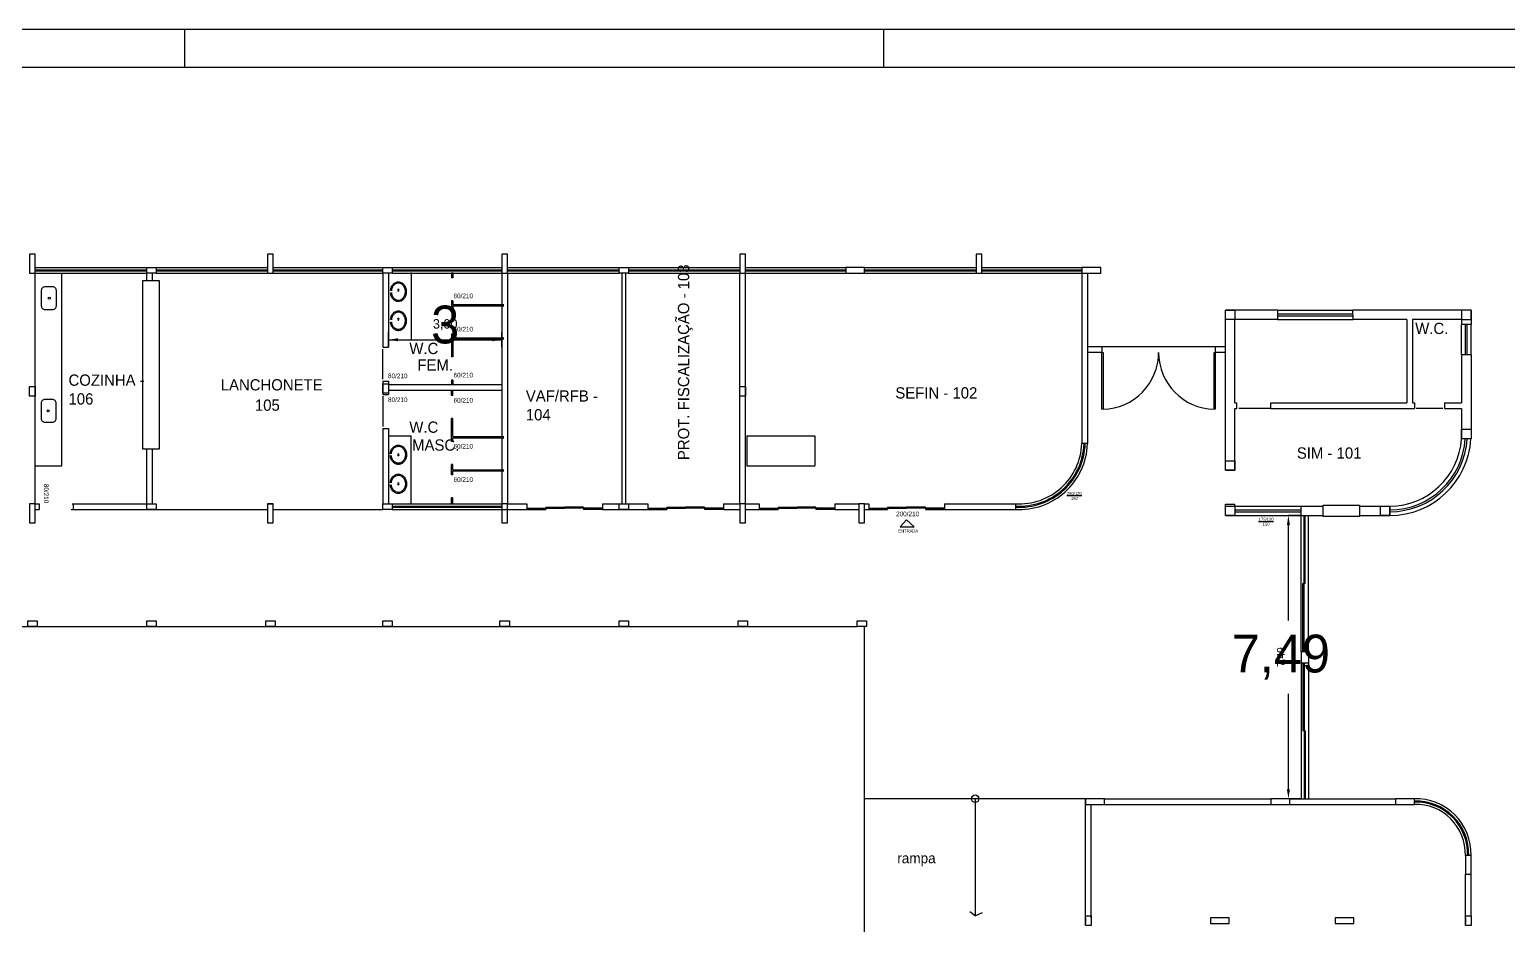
# Model space of a CAD drawing. Header units: metres. Extents: x -999 to 3200, y -1400 to 5056.
# Drawn here: x 1324.63 to 1363.74, y 4654.02 to 4677.69 of the extents above; entities that cross this region are included whole.
import ezdxf

# ---------------------------------------------------------------- set-up
doc = ezdxf.new("R2010")
doc.units = ezdxf.units.M
for name, color, linetype, true_color in [('.5', 7, 'Continuous', 0x000005), ('0.1', 7, 'Continuous', 0x000001), ('0.8', 7, 'Continuous', 0x000008), ('02', 7, 'Continuous', 0x000002), ('1', 7, 'Continuous', 0x000001), ('COLUNAS', 7, 'Continuous', 0x000005), ('DESENHO', 7, 'Continuous', 0x010c03), ('JANELAS', 7, 'Continuous', 0x000004), ('linhasfinas', 7, 'Continuous', 0x000001), ('PORTA', 7, 'Continuous', 0x000003), ('S2MARGF', 7, 'Continuous', 0x000004), ('S2MARGG', 7, 'Continuous', 0x00000d), ('Vão', 7, 'Continuous', 0x000002)]:
    doc.layers.add(name, color=color, linetype=linetype, true_color=true_color)

# ---------------------------------------------------------------- blocks, each defined once
blk = doc.blocks.new('_CLOSEDFILLED')
at = {"color": 0, "linetype": 'BYBLOCK'}
blk.add_solid([(-1, 0.16), (0, 0), (-1, -0.16)], dxfattribs=at)

msp = doc.modelspace()

# ---------------------------------------------------------------- linework, layer by layer
at = {"layer": '.5', "color": 5}
for points in [[(1324.776, 4671.246), (1324.776, 4671.746), (1324.626, 4671.746), (1324.626, 4671.246), (1324.776, 4671.246)], [(1331.076, 4671.246), (1331.076, 4671.746), (1330.926, 4671.746), (1330.926, 4671.246), (1331.076, 4671.246)], [(1337.276, 4671.246), (1337.276, 4671.746), (1337.126, 4671.746), (1337.126, 4671.246), (1337.276, 4671.246)], [(1343.576, 4671.246), (1343.576, 4671.746), (1343.426, 4671.746), (1343.426, 4671.246), (1343.576, 4671.246)], [(1349.826, 4671.246), (1349.826, 4671.746), (1349.676, 4671.746), (1349.676, 4671.246), (1349.826, 4671.246)], [(1327.976, 4671.246), (1327.726, 4671.246), (1327.726, 4671.396), (1327.976, 4671.396), (1327.976, 4671.246)], [(1334.226, 4671.246), (1333.976, 4671.246), (1333.976, 4671.396), (1334.226, 4671.396), (1334.226, 4671.246)], [(1340.476, 4671.246), (1340.226, 4671.246), (1340.226, 4671.396), (1340.476, 4671.396), (1340.476, 4671.246)], [(1346.726, 4671.396), (1346.226, 4671.396), (1346.226, 4671.246), (1346.726, 4671.246), (1346.726, 4671.396)], [(1352.976, 4671.396), (1352.476, 4671.396), (1352.476, 4671.246), (1352.976, 4671.246), (1352.976, 4671.396)], [(1324.626, 4667.996), (1324.626, 4668.246), (1324.776, 4668.246), (1324.776, 4667.996), (1324.626, 4667.996)], [(1333.976, 4668.071), (1333.976, 4668.321), (1334.126, 4668.321), (1334.126, 4668.071), (1333.976, 4668.071)], [(1343.426, 4667.996), (1343.426, 4668.246), (1343.576, 4668.246), (1343.576, 4667.996), (1343.426, 4667.996)], [(1324.776, 4664.646), (1324.776, 4665.146), (1324.626, 4665.146), (1324.626, 4664.646), (1324.776, 4664.646)], [(1327.976, 4664.996), (1327.726, 4664.996), (1327.726, 4665.146), (1327.976, 4665.146), (1327.976, 4664.996)], [(1331.076, 4664.646), (1331.076, 4665.146), (1330.926, 4665.146), (1330.926, 4664.646), (1331.076, 4664.646)], [(1334.226, 4664.996), (1333.976, 4664.996), (1333.976, 4665.146), (1334.226, 4665.146), (1334.226, 4664.996)], [(1337.276, 4664.646), (1337.276, 4665.146), (1337.126, 4665.146), (1337.126, 4664.646), (1337.276, 4664.646)], [(1340.476, 4664.996), (1340.226, 4664.996), (1340.226, 4665.146), (1340.476, 4665.146), (1340.476, 4664.996)], [(1343.576, 4664.646), (1343.576, 4665.146), (1343.426, 4665.146), (1343.426, 4664.646), (1343.576, 4664.646)], [(1346.726, 4664.646), (1346.726, 4665.146), (1346.576, 4665.146), (1346.576, 4664.646), (1346.726, 4664.646)], [(1324.826, 4661.896), (1324.576, 4661.896), (1324.576, 4662.046), (1324.826, 4662.046), (1324.826, 4661.896)], [(1327.976, 4661.896), (1327.726, 4661.896), (1327.726, 4662.046), (1327.976, 4662.046), (1327.976, 4661.896)], [(1331.126, 4661.896), (1330.876, 4661.896), (1330.876, 4662.046), (1331.126, 4662.046), (1331.126, 4661.896)], [(1334.226, 4661.896), (1333.976, 4661.896), (1333.976, 4662.046), (1334.226, 4662.046), (1334.226, 4661.896)], [(1337.326, 4661.896), (1337.076, 4661.896), (1337.076, 4662.046), (1337.326, 4662.046), (1337.326, 4661.896)], [(1340.476, 4661.896), (1340.226, 4661.896), (1340.226, 4662.046), (1340.476, 4662.046), (1340.476, 4661.896)], [(1343.626, 4661.896), (1343.376, 4661.896), (1343.376, 4662.046), (1343.626, 4662.046), (1343.626, 4661.896)], [(1346.776, 4661.896), (1346.526, 4661.896), (1346.526, 4662.046), (1346.776, 4662.046), (1346.776, 4661.896)], [(1353.076, 4657.346), (1352.576, 4657.346), (1352.576, 4657.196), (1353.076, 4657.196), (1353.076, 4657.346)], [(1357.976, 4657.346), (1357.476, 4657.346), (1357.476, 4657.196), (1357.976, 4657.196), (1357.976, 4657.346)], [(1361.276, 4657.346), (1360.776, 4657.346), (1360.776, 4657.196), (1361.276, 4657.196), (1361.276, 4657.346)], [(1362.626, 4655.846), (1362.626, 4655.346), (1362.776, 4655.346), (1362.776, 4655.846), (1362.626, 4655.846)], [(1352.726, 4654.246), (1352.726, 4653.996), (1352.576, 4653.996), (1352.576, 4654.246), (1352.726, 4654.246)], [(1356.376, 4654.196), (1355.876, 4654.196), (1355.876, 4654.046), (1356.376, 4654.046), (1356.376, 4654.196)], [(1359.676, 4654.196), (1359.176, 4654.196), (1359.176, 4654.046), (1359.676, 4654.046), (1359.676, 4654.196)], [(1362.776, 4654.246), (1362.776, 4653.996), (1362.626, 4653.996), (1362.626, 4654.246), (1362.776, 4654.246)]]:
    msp.add_lwpolyline(points, dxfattribs=at)
at = {"color": 7}
for p, q in [((1352.476, 4671.336), (1352.476, 4666.736)), ((1324.776, 4665.146), (1324.776, 4671.246)), ((1327.726, 4671.046), (1327.726, 4671.246)), ((1327.876, 4671.046), (1327.876, 4671.246)), ((1333.976, 4671.246), (1333.976, 4669.289)), ((1334.126, 4671.246), (1334.126, 4669.289)), ((1337.126, 4671.246), (1337.126, 4665.146)), ((1337.276, 4671.246), (1337.276, 4665.146)), ((1340.301, 4671.246), (1340.301, 4665.146)), ((1340.401, 4671.246), (1340.401, 4665.146)), ((1343.426, 4665.146), (1343.426, 4671.246)), ((1343.576, 4665.146), (1343.576, 4671.246)), ((1352.476, 4671.246), (1352.476, 4666.736)), ((1352.626, 4671.246), (1352.626, 4666.736)), ((1357.656, 4670.266), (1357.656, 4670.016)), ((1359.656, 4670.019), (1359.651, 4670.269)), ((1333.976, 4669.289), (1334.126, 4669.289)), ((1333.976, 4668.389), (1333.976, 4668.039)), ((1333.976, 4668.389), (1334.126, 4668.389)), ((1334.126, 4668.389), (1334.126, 4668.039)), ((1337.126, 4668.289), (1334.126, 4668.289)), ((1337.126, 4668.139), (1334.126, 4668.139)), ((1333.976, 4668.039), (1334.126, 4668.039)), ((1333.976, 4667.139), (1333.976, 4665.146)), ((1333.976, 4667.139), (1334.126, 4667.139)), ((1334.126, 4667.139), (1334.126, 4665.146)), ((1327.726, 4665.146), (1327.726, 4666.596)), ((1327.876, 4665.146), (1327.876, 4666.596)), ((1343.611, 4666.946), (1345.411, 4666.946)), ((1343.611, 4666.946), (1343.611, 4666.146)), ((1345.411, 4666.946), (1345.411, 4666.146)), ((1343.611, 4666.146), (1345.411, 4666.146)), ((1324.776, 4665.146), (1324.876, 4665.146)), ((1324.876, 4665.146), (1324.876, 4664.996)), ((1325.751, 4665.146), (1327.976, 4665.146)), ((1325.776, 4665.146), (1325.776, 4664.996)), ((1327.876, 4665.146), (1327.876, 4665.296)), ((1330.926, 4665.146), (1331.076, 4665.146)), ((1333.976, 4665.146), (1334.026, 4665.146)), ((1337.276, 4665.146), (1337.788, 4665.146)), ((1337.788, 4665.146), (1337.788, 4664.996)), ((1339.788, 4665.146), (1340.988, 4665.146)), ((1339.788, 4665.146), (1339.788, 4664.996)), ((1340.988, 4665.146), (1340.988, 4664.996)), ((1342.988, 4665.146), (1343.426, 4665.146)), ((1342.988, 4665.146), (1342.988, 4664.996)), ((1343.576, 4665.146), (1343.938, 4665.146)), ((1343.938, 4665.146), (1343.938, 4664.996)), ((1345.938, 4665.146), (1346.576, 4665.146)), ((1345.938, 4665.146), (1345.938, 4664.996)), ((1346.726, 4665.146), (1346.836, 4665.146)), ((1346.836, 4665.146), (1346.836, 4664.996)), ((1348.836, 4665.146), (1348.836, 4664.996)), ((1348.836, 4665.146), (1350.722, 4665.146)), ((1324.776, 4664.996), (1324.876, 4664.996)), ((1325.726, 4664.996), (1327.976, 4664.996)), ((1337.126, 4664.996), (1337.788, 4664.996)), ((1339.788, 4664.996), (1340.988, 4664.996)), ((1342.988, 4664.996), (1343.426, 4664.996)), ((1343.576, 4664.996), (1343.938, 4664.996)), ((1345.938, 4664.996), (1346.576, 4664.996)), ((1346.726, 4664.996), (1346.836, 4664.996)), ((1348.336, 4664.996), (1350.722, 4664.996)), ((1358.276, 4664.836), (1357.942, 4664.836)), ((1358.276, 4661.241), (1358.276, 4664.836)), ((1357.942, 4662.059), (1357.942, 4664.586)), ((1318.736, 4661.896), (1346.526, 4661.896)), ((1346.726, 4650.346), (1346.726, 4661.896)), ((1358.276, 4661.241), (1358.276, 4660.941)), ((1358.276, 4661.241), (1358.476, 4661.241)), ((1358.476, 4661.241), (1358.476, 4660.941)), ((1358.276, 4660.941), (1358.476, 4660.941)), ((1357.942, 4657.595), (1357.942, 4660.122)), ((1349.651, 4657.346), (1349.651, 4654.246)), ((1352.576, 4657.196), (1352.576, 4657.346)), ((1352.576, 4657.196), (1352.576, 4657.296)), ((1352.576, 4654.246), (1352.576, 4657.196)), ((1352.726, 4654.246), (1352.726, 4657.196)), ((1353.076, 4657.346), (1357.476, 4657.346)), ((1353.076, 4657.196), (1357.476, 4657.196)), ((1358.276, 4657.345), (1357.942, 4657.345)), ((1357.976, 4657.346), (1360.776, 4657.346)), ((1357.976, 4657.196), (1360.776, 4657.196)), ((1352.576, 4655.246), (1352.576, 4655.446)), ((1362.626, 4654.196), (1362.626, 4655.346)), ((1362.776, 4654.246), (1362.776, 4655.346)), ((1352.576, 4654.196), (1352.576, 4654.046)), ((1352.726, 4654.196), (1352.726, 4654.246)), ((1362.626, 4654.196), (1362.626, 4654.046)), ((1362.626, 4653.996), (1362.626, 4654.046))]:
    msp.add_line(p, q, dxfattribs=at)
at = {"color": 2}
for p, q in [((1334.126, 4669.289), (1334.126, 4669.484)), ((1334.376, 4669.484), (1335.126, 4669.484)), ((1336.126, 4669.484), (1336.876, 4669.484)), ((1337.126, 4669.289), (1337.126, 4669.484))]:
    msp.add_line(p, q, dxfattribs=at)
at = {"color": 1}
msp.add_line((1347.663, 4664.532), (1348.038, 4664.534), dxfattribs=at)
msp.add_lwpolyline([(1347.663, 4664.532), (1347.838, 4664.721), (1348.038, 4664.534)], dxfattribs=at)
at = {"color": 7}
msp.add_circle((1349.651, 4657.346), 0.0992, dxfattribs=at)
at = {"layer": '0.1', "color": 1}
for p, q in [((1333.976, 4668.439), (1333.976, 4669.239)), ((1333.976, 4667.989), (1333.976, 4667.189)), ((1327.976, 4664.996), (1330.926, 4664.996)), ((1331.076, 4664.996), (1333.976, 4664.996)), ((1358.276, 4661.241), (1358.276, 4664.836)), ((1358.476, 4661.241), (1358.476, 4664.836)), ((1358.276, 4660.941), (1358.276, 4657.346)), ((1358.476, 4660.941), (1358.476, 4657.346))]:
    msp.add_line(p, q, dxfattribs=at)
at = {"layer": '0.8', "color": 8}
for p, q in [((1325.476, 4666.146), (1325.476, 4671.246)), ((1334.726, 4671.264), (1334.726, 4669.484)), ((1335.796, 4671.264), (1335.796, 4671.123)), ((1335.826, 4671.123), (1335.796, 4671.123)), ((1335.826, 4671.264), (1335.826, 4671.123)), ((1335.826, 4670.514), (1335.796, 4670.514)), ((1335.826, 4670.514), (1335.796, 4670.514)), ((1335.796, 4670.514), (1335.796, 4670.384)), ((1335.826, 4670.514), (1335.826, 4670.414)), ((1335.796, 4670.384), (1335.796, 4670.384)), ((1335.796, 4670.384), (1335.796, 4670.384)), ((1335.796, 4670.384), (1335.796, 4670.243)), ((1335.826, 4670.243), (1335.796, 4670.243)), ((1335.826, 4670.414), (1337.176, 4670.414)), ((1335.826, 4670.384), (1337.176, 4670.384)), ((1335.826, 4670.384), (1335.826, 4670.243)), ((1334.126, 4669.484), (1334.726, 4669.484)), ((1335.796, 4669.634), (1335.796, 4669.504)), ((1335.826, 4669.634), (1335.796, 4669.634)), ((1335.796, 4669.504), (1335.796, 4669.028)), ((1335.826, 4669.634), (1335.826, 4669.534)), ((1335.826, 4669.534), (1337.176, 4669.534)), ((1335.826, 4669.504), (1337.176, 4669.504)), ((1335.826, 4669.504), (1335.826, 4669.028)), ((1335.826, 4669.028), (1335.796, 4669.028)), ((1335.826, 4668.419), (1335.796, 4668.419)), ((1335.826, 4668.419), (1335.796, 4668.419)), ((1335.796, 4668.419), (1335.796, 4668.289)), ((1335.796, 4668.009), (1335.796, 4668.139)), ((1335.826, 4668.419), (1335.826, 4668.289)), ((1335.826, 4668.009), (1335.826, 4668.139)), ((1335.826, 4668.009), (1335.796, 4668.009)), ((1335.826, 4668.009), (1335.796, 4668.009)), ((1335.796, 4666.924), (1335.796, 4667.401)), ((1335.826, 4667.401), (1335.796, 4667.401)), ((1335.826, 4666.924), (1335.826, 4667.401)), ((1334.126, 4666.944), (1334.726, 4666.944)), ((1334.726, 4665.164), (1334.726, 4666.944)), ((1335.796, 4666.794), (1335.796, 4666.924)), ((1335.826, 4666.794), (1335.796, 4666.794)), ((1335.826, 4666.924), (1337.176, 4666.924)), ((1335.826, 4666.794), (1335.826, 4666.894)), ((1335.826, 4666.894), (1337.176, 4666.894)), ((1335.796, 4666.044), (1335.796, 4666.186)), ((1335.826, 4666.186), (1335.796, 4666.186)), ((1335.826, 4666.044), (1335.826, 4666.186)), ((1324.776, 4666.146), (1325.476, 4666.146)), ((1335.796, 4665.914), (1335.796, 4666.044)), ((1335.796, 4666.044), (1335.796, 4666.044)), ((1335.796, 4666.044), (1335.796, 4666.044)), ((1335.826, 4665.914), (1335.796, 4665.914)), ((1335.826, 4665.914), (1335.796, 4665.914)), ((1335.826, 4666.044), (1337.176, 4666.044)), ((1335.826, 4665.914), (1335.826, 4666.014)), ((1335.826, 4666.014), (1337.176, 4666.014)), ((1335.796, 4665.164), (1335.796, 4665.306)), ((1335.826, 4665.306), (1335.796, 4665.306)), ((1335.826, 4665.164), (1335.826, 4665.306))]:
    msp.add_line(p, q, dxfattribs=at)
for points in [[(1325.036, 4670.283), (1325.236, 4670.283, 0.414214), (1325.336, 4670.383), (1325.336, 4670.783, 0.414214), (1325.236, 4670.883), (1325.036, 4670.883, 0.414214), (1324.936, 4670.783), (1324.936, 4670.383, 0.414214)], [(1325.23, 4667.903), (1325.03, 4667.903, 0.414214), (1324.93, 4667.803), (1324.93, 4667.403, 0.414214), (1325.03, 4667.303), (1325.23, 4667.303, 0.414214), (1325.33, 4667.403), (1325.33, 4667.803, 0.414214)]]:
    msp.add_lwpolyline(points, format="xyb", close=True, dxfattribs=at)
for centre in [(1325.148, 4670.583), (1325.118, 4667.603)]:
    msp.add_circle(centre, 0.029, dxfattribs=at)
for centre, start, end in [((1334.387, 4670.795), 90, 270), ((1334.387, 4670.795), 270, 90), ((1334.387, 4670.026), 90, 270), ((1334.387, 4670.026), 270, 90), ((1334.387, 4666.443), 90, 270), ((1334.387, 4666.443), 270, 90), ((1334.387, 4665.673), 90, 270), ((1334.387, 4665.673), 270, 90)]:
    msp.add_arc(centre, 0.0225, start, end, dxfattribs=at)
for points, knots in [([(1334.602, 4670.755), (1334.602, 4670.772), (1334.599, 4670.806), (1334.586, 4670.854), (1334.566, 4670.899), (1334.538, 4670.939), (1334.504, 4670.972), (1334.464, 4670.995), (1334.42, 4671.009), (1334.375, 4671.012), (1334.33, 4671.003), (1334.288, 4670.984), (1334.251, 4670.956), (1334.22, 4670.92), (1334.196, 4670.877), (1334.179, 4670.83), (1334.174, 4670.797), (1334.173, 4670.78)], [0, 0, 0, 0, 50.51348, 100.564433, 149.772583, 197.882464, 244.83571, 290.745825, 335.927652, 380.772698, 425.733775, 471.238267, 517.651288, 565.189014, 613.879552, 663.554408, 713.823221, 713.823221, 713.823221, 713.823221]), ([(1334.572, 4670.755), (1334.572, 4670.785), (1334.563, 4670.842), (1334.523, 4670.916), (1334.462, 4670.968), (1334.387, 4670.987), (1334.312, 4670.968), (1334.25, 4670.916), (1334.215, 4670.849), (1334.205, 4670.801), (1334.203, 4670.78)], [0, 0, 0, 0, 87.247753, 170.533732, 247.871233, 320.70991, 393.548588, 470.886088, 554.172068, 616.891744, 616.891744, 616.891744, 616.891744]), ([(1334.173, 4670.73), (1334.174, 4670.713), (1334.18, 4670.68), (1334.196, 4670.633), (1334.22, 4670.591), (1334.252, 4670.555), (1334.289, 4670.526), (1334.331, 4670.507), (1334.375, 4670.499), (1334.421, 4670.502), (1334.464, 4670.516), (1334.504, 4670.54), (1334.538, 4670.572), (1334.566, 4670.612), (1334.586, 4670.657), (1334.599, 4670.705), (1334.602, 4670.739), (1334.602, 4670.755)], [0, 0, 0, 0, 50.195627, 99.789639, 148.397448, 195.854621, 242.191572, 287.626667, 332.52436, 377.31117, 422.437916, 468.293991, 515.191967, 563.243734, 612.390261, 662.376552, 712.82374, 712.82374, 712.82374, 712.82374]), ([(1334.203, 4670.73), (1334.205, 4670.709), (1334.215, 4670.662), (1334.25, 4670.595), (1334.312, 4670.543), (1334.387, 4670.524), (1334.462, 4670.543), (1334.523, 4670.595), (1334.563, 4670.669), (1334.572, 4670.726), (1334.572, 4670.755)], [0, 0, 0, 0, 61.721882, 145.007861, 222.345362, 295.184039, 368.022717, 445.360217, 528.646197, 615.893949, 615.893949, 615.893949, 615.893949]), ([(1334.602, 4669.986), (1334.602, 4670.002), (1334.599, 4670.036), (1334.586, 4670.085), (1334.566, 4670.13), (1334.538, 4670.169), (1334.504, 4670.202), (1334.464, 4670.226), (1334.42, 4670.239), (1334.375, 4670.242), (1334.33, 4670.234), (1334.288, 4670.215), (1334.251, 4670.186), (1334.22, 4670.15), (1334.196, 4670.107), (1334.179, 4670.06), (1334.174, 4670.027), (1334.173, 4670.01)], [0, 0, 0, 0, 50.51348, 100.564433, 149.772583, 197.882464, 244.83571, 290.745825, 335.927652, 380.772698, 425.733775, 471.238267, 517.651288, 565.189014, 613.879552, 663.554408, 713.823221, 713.823221, 713.823221, 713.823221]), ([(1334.572, 4669.986), (1334.572, 4670.015), (1334.563, 4670.072), (1334.523, 4670.146), (1334.462, 4670.198), (1334.387, 4670.217), (1334.312, 4670.198), (1334.25, 4670.146), (1334.215, 4670.079), (1334.205, 4670.031), (1334.203, 4670.01)], [0, 0, 0, 0, 87.247753, 170.533732, 247.871233, 320.70991, 393.548588, 470.886088, 554.172068, 616.891744, 616.891744, 616.891744, 616.891744]), ([(1334.173, 4669.96), (1334.174, 4669.943), (1334.18, 4669.91), (1334.196, 4669.863), (1334.22, 4669.821), (1334.252, 4669.785), (1334.289, 4669.756), (1334.331, 4669.737), (1334.375, 4669.729), (1334.421, 4669.732), (1334.464, 4669.746), (1334.504, 4669.77), (1334.538, 4669.802), (1334.566, 4669.842), (1334.586, 4669.887), (1334.599, 4669.935), (1334.602, 4669.969), (1334.602, 4669.986)], [0, 0, 0, 0, 50.195627, 99.789639, 148.397448, 195.854621, 242.191572, 287.626667, 332.52436, 377.31117, 422.437916, 468.293991, 515.191967, 563.243734, 612.390261, 662.376552, 712.82374, 712.82374, 712.82374, 712.82374]), ([(1334.203, 4669.96), (1334.205, 4669.939), (1334.215, 4669.892), (1334.25, 4669.825), (1334.312, 4669.773), (1334.387, 4669.754), (1334.462, 4669.773), (1334.523, 4669.825), (1334.563, 4669.899), (1334.572, 4669.957), (1334.572, 4669.986)], [0, 0, 0, 0, 61.721882, 145.007861, 222.345362, 295.184039, 368.022717, 445.360217, 528.646197, 615.893949, 615.893949, 615.893949, 615.893949]), ([(1334.173, 4666.469), (1334.174, 4666.486), (1334.18, 4666.519), (1334.196, 4666.565), (1334.22, 4666.608), (1334.252, 4666.644), (1334.289, 4666.672), (1334.331, 4666.691), (1334.375, 4666.7), (1334.421, 4666.697), (1334.464, 4666.683), (1334.504, 4666.659), (1334.538, 4666.627), (1334.566, 4666.587), (1334.586, 4666.542), (1334.599, 4666.494), (1334.602, 4666.46), (1334.602, 4666.443)], [0, 0, 0, 0, 50.195627, 99.789639, 148.397448, 195.854621, 242.191572, 287.626667, 332.52436, 377.31117, 422.437916, 468.293991, 515.191967, 563.243734, 612.390261, 662.376552, 712.82374, 712.82374, 712.82374, 712.82374]), ([(1334.203, 4666.469), (1334.205, 4666.489), (1334.215, 4666.537), (1334.25, 4666.604), (1334.312, 4666.656), (1334.387, 4666.674), (1334.462, 4666.656), (1334.523, 4666.604), (1334.563, 4666.53), (1334.572, 4666.472), (1334.572, 4666.443)], [0, 0, 0, 0, 61.721882, 145.007861, 222.345362, 295.184039, 368.022717, 445.360217, 528.646197, 615.893949, 615.893949, 615.893949, 615.893949]), ([(1334.602, 4666.443), (1334.602, 4666.426), (1334.599, 4666.393), (1334.586, 4666.344), (1334.566, 4666.299), (1334.538, 4666.26), (1334.504, 4666.227), (1334.464, 4666.203), (1334.42, 4666.19), (1334.375, 4666.187), (1334.33, 4666.195), (1334.288, 4666.214), (1334.251, 4666.243), (1334.22, 4666.279), (1334.196, 4666.322), (1334.179, 4666.369), (1334.174, 4666.402), (1334.173, 4666.419)], [0, 0, 0, 0, 50.51348, 100.564433, 149.772583, 197.882464, 244.83571, 290.745825, 335.927652, 380.772698, 425.733775, 471.238267, 517.651288, 565.189014, 613.879552, 663.554408, 713.823221, 713.823221, 713.823221, 713.823221]), ([(1334.572, 4666.443), (1334.572, 4666.414), (1334.563, 4666.357), (1334.523, 4666.283), (1334.462, 4666.231), (1334.387, 4666.212), (1334.312, 4666.231), (1334.25, 4666.283), (1334.215, 4666.35), (1334.205, 4666.398), (1334.203, 4666.419)], [0, 0, 0, 0, 87.247753, 170.533732, 247.871233, 320.70991, 393.548588, 470.886088, 554.172068, 616.891744, 616.891744, 616.891744, 616.891744]), ([(1334.173, 4665.699), (1334.174, 4665.716), (1334.18, 4665.749), (1334.196, 4665.796), (1334.22, 4665.838), (1334.252, 4665.874), (1334.289, 4665.903), (1334.331, 4665.922), (1334.375, 4665.93), (1334.421, 4665.927), (1334.464, 4665.913), (1334.504, 4665.889), (1334.538, 4665.857), (1334.566, 4665.817), (1334.586, 4665.772), (1334.599, 4665.724), (1334.602, 4665.69), (1334.602, 4665.673)], [0, 0, 0, 0, 50.195627, 99.789639, 148.397448, 195.854621, 242.191572, 287.626667, 332.52436, 377.31117, 422.437916, 468.293991, 515.191967, 563.243734, 612.390261, 662.376552, 712.82374, 712.82374, 712.82374, 712.82374]), ([(1334.203, 4665.699), (1334.205, 4665.72), (1334.215, 4665.767), (1334.25, 4665.834), (1334.312, 4665.886), (1334.387, 4665.905), (1334.462, 4665.886), (1334.523, 4665.834), (1334.563, 4665.76), (1334.572, 4665.703), (1334.572, 4665.673)], [0, 0, 0, 0, 61.721882, 145.007861, 222.345362, 295.184039, 368.022717, 445.360217, 528.646197, 615.893949, 615.893949, 615.893949, 615.893949]), ([(1334.602, 4665.673), (1334.602, 4665.657), (1334.599, 4665.623), (1334.586, 4665.574), (1334.566, 4665.529), (1334.538, 4665.49), (1334.504, 4665.457), (1334.464, 4665.433), (1334.42, 4665.42), (1334.375, 4665.417), (1334.33, 4665.425), (1334.288, 4665.445), (1334.251, 4665.473), (1334.22, 4665.509), (1334.196, 4665.552), (1334.179, 4665.599), (1334.174, 4665.632), (1334.173, 4665.649)], [0, 0, 0, 0, 50.51348, 100.564433, 149.772583, 197.882464, 244.83571, 290.745825, 335.927652, 380.772698, 425.733775, 471.238267, 517.651288, 565.189014, 613.879552, 663.554408, 713.823221, 713.823221, 713.823221, 713.823221]), ([(1334.572, 4665.673), (1334.572, 4665.644), (1334.563, 4665.587), (1334.523, 4665.513), (1334.462, 4665.461), (1334.387, 4665.442), (1334.312, 4665.461), (1334.25, 4665.513), (1334.215, 4665.58), (1334.205, 4665.628), (1334.203, 4665.649)], [0, 0, 0, 0, 87.247753, 170.533732, 247.871233, 320.70991, 393.548588, 470.886088, 554.172068, 616.891744, 616.891744, 616.891744, 616.891744])]:
    msp.add_open_spline(points, degree=3, knots=knots, dxfattribs=at)
at = {"layer": '02', "color": 8}
for p, q in [((1334.126, 4669.489), (1334.126, 4669.684)), ((1334.126, 4669.484), (1337.126, 4669.484)), ((1337.126, 4669.489), (1337.126, 4669.684))]:
    msp.add_line(p, q, dxfattribs=at)
at = {"layer": '02', "color": 2}
for p, q in [((1358.356, 4661.241), (1358.356, 4664.836)), ((1358.386, 4663.038), (1358.386, 4664.836)), ((1358.326, 4661.241), (1358.326, 4663.038)), ((1358.386, 4663.038), (1358.326, 4663.038)), ((1358.326, 4660.941), (1358.326, 4659.143)), ((1358.356, 4660.941), (1358.356, 4657.345)), ((1358.386, 4659.143), (1358.326, 4659.143)), ((1358.386, 4659.143), (1358.386, 4657.345))]:
    msp.add_line(p, q, dxfattribs=at)
at = {"layer": '1', "color": 1}
for p, q in [((1324.776, 4671.396), (1327.726, 4671.396)), ((1327.976, 4671.396), (1330.926, 4671.396)), ((1331.076, 4671.396), (1333.976, 4671.396)), ((1334.226, 4671.396), (1337.126, 4671.396)), ((1337.276, 4671.396), (1340.226, 4671.396)), ((1340.476, 4671.396), (1343.426, 4671.396)), ((1343.576, 4671.396), (1346.226, 4671.396)), ((1346.726, 4671.396), (1349.676, 4671.396)), ((1349.826, 4671.396), (1352.476, 4671.396)), ((1324.776, 4671.246), (1327.726, 4671.246)), ((1328.063, 4671.046), (1327.613, 4671.046)), ((1327.613, 4671.046), (1327.613, 4666.596)), ((1327.976, 4671.246), (1330.926, 4671.246)), ((1328.063, 4666.596), (1328.063, 4671.046)), ((1331.076, 4671.246), (1333.976, 4671.246)), ((1334.226, 4671.246), (1337.126, 4671.246)), ((1337.276, 4671.246), (1340.226, 4671.246)), ((1340.476, 4671.246), (1343.426, 4671.246)), ((1343.576, 4671.246), (1346.226, 4671.246)), ((1346.726, 4671.246), (1349.676, 4671.246)), ((1349.826, 4671.246), (1352.476, 4671.246)), ((1327.613, 4666.596), (1328.063, 4666.596)), ((1334.226, 4665.146), (1337.126, 4665.146)), ((1337.788, 4665.026), (1338.788, 4665.026)), ((1338.288, 4665.056), (1338.788, 4665.056)), ((1338.288, 4665.056), (1338.288, 4664.996)), ((1338.788, 4665.026), (1338.788, 4665.056)), ((1339.288, 4665.056), (1338.788, 4665.056)), ((1338.788, 4665.026), (1338.788, 4665.056)), ((1339.788, 4665.026), (1338.788, 4665.026)), ((1339.288, 4665.056), (1339.288, 4664.996)), ((1340.988, 4665.026), (1341.988, 4665.026)), ((1341.488, 4665.056), (1341.988, 4665.056)), ((1341.488, 4665.056), (1341.488, 4664.996)), ((1341.988, 4665.026), (1341.988, 4665.056)), ((1342.488, 4665.056), (1341.988, 4665.056)), ((1341.988, 4665.026), (1341.988, 4665.056)), ((1342.988, 4665.026), (1341.988, 4665.026)), ((1342.488, 4665.056), (1342.488, 4664.996)), ((1343.938, 4665.026), (1344.938, 4665.026)), ((1344.438, 4665.056), (1344.938, 4665.056)), ((1344.438, 4665.056), (1344.438, 4664.996)), ((1344.938, 4665.026), (1344.938, 4665.056)), ((1345.438, 4665.056), (1344.938, 4665.056)), ((1344.938, 4665.026), (1344.938, 4665.056)), ((1345.938, 4665.026), (1344.938, 4665.026)), ((1345.438, 4665.056), (1345.438, 4664.996)), ((1346.836, 4665.026), (1347.836, 4665.026)), ((1347.336, 4665.056), (1347.836, 4665.056)), ((1347.336, 4665.056), (1347.336, 4664.996)), ((1347.836, 4665.026), (1347.836, 4665.056)), ((1348.336, 4665.056), (1347.836, 4665.056)), ((1347.836, 4665.026), (1347.836, 4665.056)), ((1348.836, 4665.026), (1347.836, 4665.026)), ((1348.336, 4665.056), (1348.336, 4664.996)), ((1334.226, 4664.996), (1337.126, 4664.996)), ((1337.788, 4664.996), (1338.288, 4664.996)), ((1339.788, 4664.996), (1339.288, 4664.996)), ((1340.988, 4664.996), (1341.488, 4664.996)), ((1342.988, 4664.996), (1342.488, 4664.996)), ((1343.938, 4664.996), (1344.438, 4664.996)), ((1345.938, 4664.996), (1345.438, 4664.996)), ((1346.836, 4664.996), (1347.336, 4664.996)), ((1348.836, 4664.996), (1348.336, 4664.996)), ((1352.576, 4657.346), (1346.726, 4657.346)), ((1349.651, 4654.246), (1349.512, 4654.354)), ((1349.651, 4654.246), (1349.843, 4654.339))]:
    msp.add_line(p, q, dxfattribs=at)
for centre, radius, start, end in [((1350.82, 4666.799), 1.806, 266.5912, 357.8151), ((1350.82, 4666.799), 1.656, 266.5912, 357.8151), ((1361.314, 4655.884), 1.462, 358.4115, 91.5885), ((1361.314, 4655.884), 1.312, 358.3231, 91.6769)]:
    msp.add_arc(centre, radius, start, end, dxfattribs=at)
at = {"layer": 'COLUNAS', "color": 5}
msp.add_line((1352.726, 4671.396), (1352.476, 4671.396), dxfattribs=at)
for points in [[(1356.526, 4670.016), (1356.276, 4670.016), (1356.276, 4670.266), (1356.526, 4670.266)], [(1362.526, 4670.016), (1362.776, 4670.016), (1362.776, 4670.266), (1362.526, 4670.266)], [(1362.776, 4666.866), (1362.526, 4666.866), (1362.526, 4667.116), (1362.776, 4667.116)], [(1356.526, 4666.036), (1356.276, 4666.036), (1356.276, 4666.286), (1356.526, 4666.286)], [(1356.526, 4664.836), (1356.276, 4664.836), (1356.276, 4665.086), (1356.526, 4665.086)], [(1360.626, 4664.836), (1360.376, 4664.836), (1360.376, 4665.086), (1360.626, 4665.086)]]:
    msp.add_lwpolyline(points, close=True, dxfattribs=at)
at = {"layer": 'Defpoints'}
for p in [(1337.126, 4669.484), (1334.126, 4669.289), (1337.126, 4669.289), (1357.942, 4664.836), (1358.276, 4664.836), (1358.276, 4657.345)]:
    msp.add_point(p, dxfattribs=at)
at = {"layer": 'DESENHO', "color": 7, "true_color": 0x010c03}
for p, q in [((1356.276, 4666.036), (1356.276, 4670.266)), ((1357.656, 4670.266), (1356.276, 4670.266)), ((1362.776, 4670.266), (1359.651, 4670.266)), ((1362.776, 4670.266), (1362.776, 4669.885)), ((1356.526, 4667.816), (1356.526, 4670.016)), ((1357.656, 4670.016), (1356.526, 4670.016)), ((1361.076, 4670.016), (1359.656, 4670.019)), ((1361.076, 4670.016), (1361.076, 4667.816)), ((1361.226, 4670.016), (1361.226, 4667.816)), ((1362.526, 4670.016), (1361.226, 4670.016)), ((1362.526, 4670.016), (1362.526, 4669.885)), ((1362.776, 4669.885), (1362.526, 4669.885)), ((1353.007, 4669.296), (1352.626, 4669.296)), ((1353.007, 4669.146), (1352.626, 4669.146)), ((1353.007, 4669.296), (1352.732, 4669.296)), ((1353.007, 4669.146), (1352.732, 4669.146)), ((1353.007, 4669.296), (1353.007, 4669.146)), ((1353.007, 4669.296), (1353.007, 4669.146)), ((1356.282, 4669.296), (1356.007, 4669.296)), ((1356.007, 4669.296), (1356.007, 4669.146)), ((1356.282, 4669.146), (1356.007, 4669.146)), ((1362.526, 4669.085), (1362.526, 4667.816)), ((1362.776, 4669.085), (1362.526, 4669.085)), ((1362.776, 4669.085), (1362.776, 4666.866)), ((1356.526, 4667.816), (1356.576, 4667.816)), ((1356.576, 4667.666), (1356.576, 4667.816)), ((1357.476, 4667.816), (1361.076, 4667.816)), ((1357.476, 4667.666), (1357.476, 4667.816)), ((1361.226, 4667.816), (1361.276, 4667.816)), ((1361.276, 4667.816), (1361.276, 4667.666)), ((1362.076, 4667.816), (1362.526, 4667.816)), ((1362.076, 4667.816), (1362.076, 4667.666)), ((1356.526, 4666.036), (1356.526, 4667.666)), ((1356.526, 4667.666), (1356.576, 4667.666)), ((1357.476, 4667.666), (1361.276, 4667.666)), ((1362.076, 4667.666), (1362.526, 4667.666)), ((1362.526, 4667.666), (1362.526, 4666.866)), ((1352.626, 4666.736), (1352.475, 4666.736)), ((1362.776, 4666.866), (1362.522, 4666.866)), ((1356.276, 4666.036), (1356.526, 4666.036)), ((1350.722, 4665.146), (1350.722, 4664.996)), ((1356.276, 4665.136), (1356.526, 4665.136)), ((1356.276, 4664.836), (1356.276, 4665.136)), ((1356.526, 4665.086), (1356.526, 4665.136)), ((1356.526, 4665.086), (1356.526, 4664.836)), ((1358.276, 4665.086), (1358.862, 4665.086)), ((1359.825, 4665.086), (1360.626, 4665.086)), ((1360.626, 4664.836), (1360.626, 4665.086)), ((1356.276, 4664.836), (1356.526, 4664.836)), ((1358.276, 4664.836), (1358.862, 4664.836)), ((1359.825, 4664.836), (1360.626, 4664.836))]:
    msp.add_line(p, q, dxfattribs=at)
at = {"layer": 'DESENHO', "color": 7}
msp.add_line((1358.276, 4664.836), (1358.276, 4665.085), dxfattribs=at)
at = {"layer": 'DESENHO', "color": 2}
for p, q in [((1358.862, 4664.811), (1358.862, 4665.111)), ((1358.862, 4665.111), (1359.825, 4665.111)), ((1359.825, 4665.111), (1359.825, 4664.811)), ((1359.825, 4664.811), (1358.862, 4664.811))]:
    msp.add_line(p, q, dxfattribs=at)
at = {"layer": 'JANELAS', "color": 4}
for p, q in [((1357.656, 4670.266), (1359.651, 4670.266)), ((1357.656, 4670.166), (1359.653, 4670.166)), ((1357.656, 4670.116), (1359.654, 4670.116)), ((1359.526, 4670.266), (1359.531, 4670.266)), ((1359.528, 4670.166), (1359.531, 4670.166)), ((1359.529, 4670.116), (1359.531, 4670.116)), ((1357.656, 4670.016), (1359.656, 4670.019)), ((1362.526, 4669.085), (1362.526, 4669.885)), ((1362.626, 4669.085), (1362.626, 4669.885)), ((1362.676, 4669.085), (1362.676, 4669.885)), ((1362.776, 4669.085), (1362.776, 4669.885)), ((1356.526, 4665.086), (1358.276, 4665.086)), ((1356.526, 4664.986), (1358.276, 4664.986)), ((1356.526, 4664.936), (1358.276, 4664.936)), ((1356.526, 4664.836), (1358.276, 4664.836))]:
    msp.add_line(p, q, dxfattribs=at)
for radius, end in [(2.05, 356.6442), (2, 356.5602), (1.9, 356.3789), (2.15, 356.8004)]:
    msp.add_arc((1360.626, 4666.986), radius, 270, end, dxfattribs=at)
at = {"layer": 'linhasfinas', "color": 8}
for p, q in [((1356.007, 4669.296), (1353.007, 4669.296)), ((1357.476, 4667.666), (1356.626, 4667.666)), ((1362.026, 4667.666), (1361.326, 4667.666))]:
    msp.add_line(p, q, dxfattribs=at)
at = {"layer": 'PORTA', "color": 3}
for p, q in [((1353.007, 4669.146), (1353.037, 4669.146)), ((1353.007, 4667.646), (1353.007, 4669.146)), ((1353.007, 4669.146), (1353.037, 4669.146)), ((1353.007, 4667.646), (1353.007, 4669.146)), ((1353.037, 4669.146), (1353.037, 4667.646)), ((1353.037, 4669.146), (1353.037, 4667.646)), ((1355.977, 4667.646), (1355.977, 4669.146)), ((1355.977, 4669.146), (1356.007, 4669.146)), ((1356.007, 4669.146), (1356.007, 4667.646)), ((1353.037, 4667.646), (1353.007, 4667.646)), ((1353.037, 4667.646), (1353.007, 4667.646)), ((1356.007, 4667.646), (1355.977, 4667.646))]:
    msp.add_line(p, q, dxfattribs=at)
for centre, start, end in [((1353.007, 4669.146), 271.146, 0), ((1356.007, 4669.146), 180, 268.854)]:
    msp.add_arc(centre, 1.5, start, end, dxfattribs=at)
at = {"layer": 'S2MARGF', "color": 4}
for p, q in [((1328.732, 4676.687), (1328.732, 4677.687)), ((1347.232, 4676.687), (1347.232, 4677.687))]:
    msp.add_line(p, q, dxfattribs=at)
msp.add_lwpolyline([(1280.526, 4593.587), (1385.926, 4593.587), (1385.926, 4677.687), (1280.526, 4677.687)], close=True, dxfattribs=at)
at = {"layer": 'S2MARGG', "color": 13}
msp.add_line((1384.926, 4676.687), (1283.026, 4676.687), dxfattribs=at)
at = {"layer": 'Vão', "color": 2}
for p, q in [((1324.776, 4671.336), (1327.726, 4671.336)), ((1324.776, 4671.306), (1327.726, 4671.306)), ((1327.976, 4671.336), (1330.926, 4671.336)), ((1327.976, 4671.306), (1330.926, 4671.306)), ((1331.076, 4671.336), (1333.976, 4671.336)), ((1331.076, 4671.306), (1333.976, 4671.306)), ((1334.226, 4671.336), (1337.126, 4671.336)), ((1334.226, 4671.306), (1337.126, 4671.306)), ((1337.276, 4671.336), (1340.226, 4671.336)), ((1337.276, 4671.306), (1340.226, 4671.306)), ((1340.476, 4671.336), (1343.426, 4671.336)), ((1340.476, 4671.306), (1343.426, 4671.306)), ((1343.576, 4671.336), (1346.226, 4671.336)), ((1343.576, 4671.306), (1346.226, 4671.306)), ((1346.726, 4671.336), (1349.676, 4671.336)), ((1346.726, 4671.306), (1349.676, 4671.306)), ((1349.826, 4671.336), (1352.476, 4671.336)), ((1349.826, 4671.306), (1352.476, 4671.306)), ((1334.226, 4665.086), (1337.126, 4665.086)), ((1334.226, 4665.056), (1337.126, 4665.056))]:
    msp.add_line(p, q, dxfattribs=at)
for centre, radius, start, end in [((1350.82, 4666.799), 1.746, 266.5912, 357.8151), ((1350.82, 4666.799), 1.716, 266.5912, 357.8151), ((1361.314, 4655.884), 1.402, 358.4308, 91.5692), ((1361.314, 4655.884), 1.372, 358.3965, 91.6035)]:
    msp.add_arc(centre, radius, start, end, dxfattribs=at)

# ---------------------------------------------------------------- block references
at = {"color": 7, "xscale": 0.25, "yscale": 0.25}
for p, rotation in [((1357.942, 4664.836), 90), ((1357.942, 4657.345), 270)]:
    msp.add_blockref('_CLOSEDFILLED', p, dxfattribs=dict(at, rotation=rotation))
at = {"layer": '02', "color": 2, "xscale": 0.25, "yscale": 0.25, "rotation": 180}
msp.add_blockref('_CLOSEDFILLED', (1334.126, 4669.484), dxfattribs=at)
at = {"layer": '02', "color": 2, "xscale": 0.25, "yscale": 0.25}
msp.add_blockref('_CLOSEDFILLED', (1337.126, 4669.484), dxfattribs=at)

# ---------------------------------------------------------------- texts
at = {"color": 7, "insert": (1357.742, 4661.091), "char_height": 1, "attachment_point": 5}
msp.add_mtext('7,49', dxfattribs=at)
at = {"color": 8, "insert": (1357.742, 4661.091), "char_height": 0.2, "attachment_point": 5, "rotation": 90}
msp.add_mtext('\\A1;7.49', dxfattribs=at)
at = {"layer": '0.8', "color": 8, "extrusion": (-3.162e-13, -0.141435, 0.989948), "insert": (1342.175, 4666.302, 0.051), "char_height": 0.29798, "width": 5.22762, "attachment_point": 7, "text_direction": (0, 0.989948, 0.141435)}
msp.add_mtext('PROT. FISCALIZAÇÃO - 103', dxfattribs=at)
at = {"layer": '0.8', "color": 8, "extrusion": (-0.141435, 3.16226e-13, 0.989948), "text_direction": (0.989948, 0, 0.141435)}
for s, insert, char_height, width, attachment_point in [('60/210', (1335.847, 4670.581), 0.1232, 1.00346, 7), ('60/210', (1335.847, 4669.701), 0.1232, 1.00346, 7), ('80/210', (1334.113, 4668.466), 0.1232, 1.00346, 7), ('60/210', (1335.847, 4668.486), 0.1232, 1.00346, 7), ('VAF/RFB - 104', (1337.76, 4667.347, 0), 0.29798, 2.38973, 7), ('80/210', (1334.113, 4667.835), 0.1232, 1.00346, 7), ('60/210', (1335.847, 4667.819), 0.1232, 1.00346, 7), ('60/210', (1335.847, 4666.604), 0.1232, 1.00346, 7), ('60/210', (1335.847, 4665.724), 0.1232, 1.00346, 7), ('\\A1;{\\L280/120}\\P150', (1352.275, 4665.246, 0.03), 0.08, 0.39944, 8), ('\\A1;{\\L175/120}\\P150', (1357.352, 4664.561, 0.03), 0.08, 0.39944, 8), ('{\\H1.6x;ENTRADA } ', (1347.621, 4664.386), 0.05, 1.00346, 7)]:
    msp.add_mtext(s, dxfattribs=dict(at, insert=insert, char_height=char_height, width=width, attachment_point=attachment_point))
at = {"layer": '0.8', "color": 8, "extrusion": (-0.141435, 3.16192e-13, 0.989948), "attachment_point": 7, "text_direction": (0.989948, 0, 0.141435)}
for s, insert, char_height, width in [('W.C.', (1361.298, 4669.631), 0.298, 2.42764), ('W.C', (1334.677, 4669.101, 0), 0.298, 2.42764), ('FEM.', (1334.891, 4668.667), 0.298, 4.45181), ('COZINHA - 106', (1325.657, 4667.766, -0.099), 0.29798, 2.42764), ('LANCHONETE', (1329.686, 4668.139, 0), 0.298, 2.42764), ('105', (1330.59, 4667.602), 0.298, 4.45181), ('W.C', (1334.677, 4667.019, 0), 0.298, 2.42764), ('MASC.', (1334.75, 4666.546), 0.298, 4.45181), ('SIM - 101', (1358.165, 4666.335, 0), 0.298, 2.42764)]:
    msp.add_mtext(s, dxfattribs=dict(at, insert=insert, char_height=char_height, width=width))
at = {"layer": '0.8', "color": 252, "true_color": 0x939598, "extrusion": (-0.141435, 3.16192e-13, 0.989948), "insert": (1347.539, 4667.926, 0.051), "char_height": 0.29798, "width": 3.11213, "attachment_point": 7, "text_direction": (0.989948, 0, 0.141435)}
msp.add_mtext('SEFIN - 102', dxfattribs=at)
at = {"layer": '0.8', "color": 8, "extrusion": (3.16252e-13, 0.141435, 0.989948), "insert": (1325.003, 4665.674), "char_height": 0.1232, "width": 1.00346, "attachment_point": 7, "text_direction": (0, -0.989948, 0.141435)}
msp.add_mtext('80/210', dxfattribs=at)
at = {"layer": '0.8', "color": 8, "extrusion": (-0.141435, 3.16261e-13, 0.989948), "insert": (1347.559, 4664.815), "char_height": 0.1232, "width": 1.00346, "attachment_point": 7, "text_direction": (0.989948, 0, 0.141435)}
msp.add_mtext('200/210', dxfattribs=at)
at = {"layer": '0.8', "color": 8, "extrusion": (-0.141435, -3.16192e-13, 0.989948), "insert": (1347.591, 4655.909), "char_height": 0.2705, "width": 2.20405, "attachment_point": 1, "text_direction": (0.989948, 0, 0.141435)}
msp.add_mtext('rampa', dxfattribs=at)
at = {"layer": '02', "color": 2, "insert": (1335.626, 4669.88), "char_height": 1, "attachment_point": 5}
msp.add_mtext('3', dxfattribs=at)
at = {"layer": '02', "color": 8, "insert": (1335.626, 4669.88), "char_height": 0.25, "attachment_point": 5}
msp.add_mtext('3,00', dxfattribs=at)

doc.saveas('drawing.dxf')
